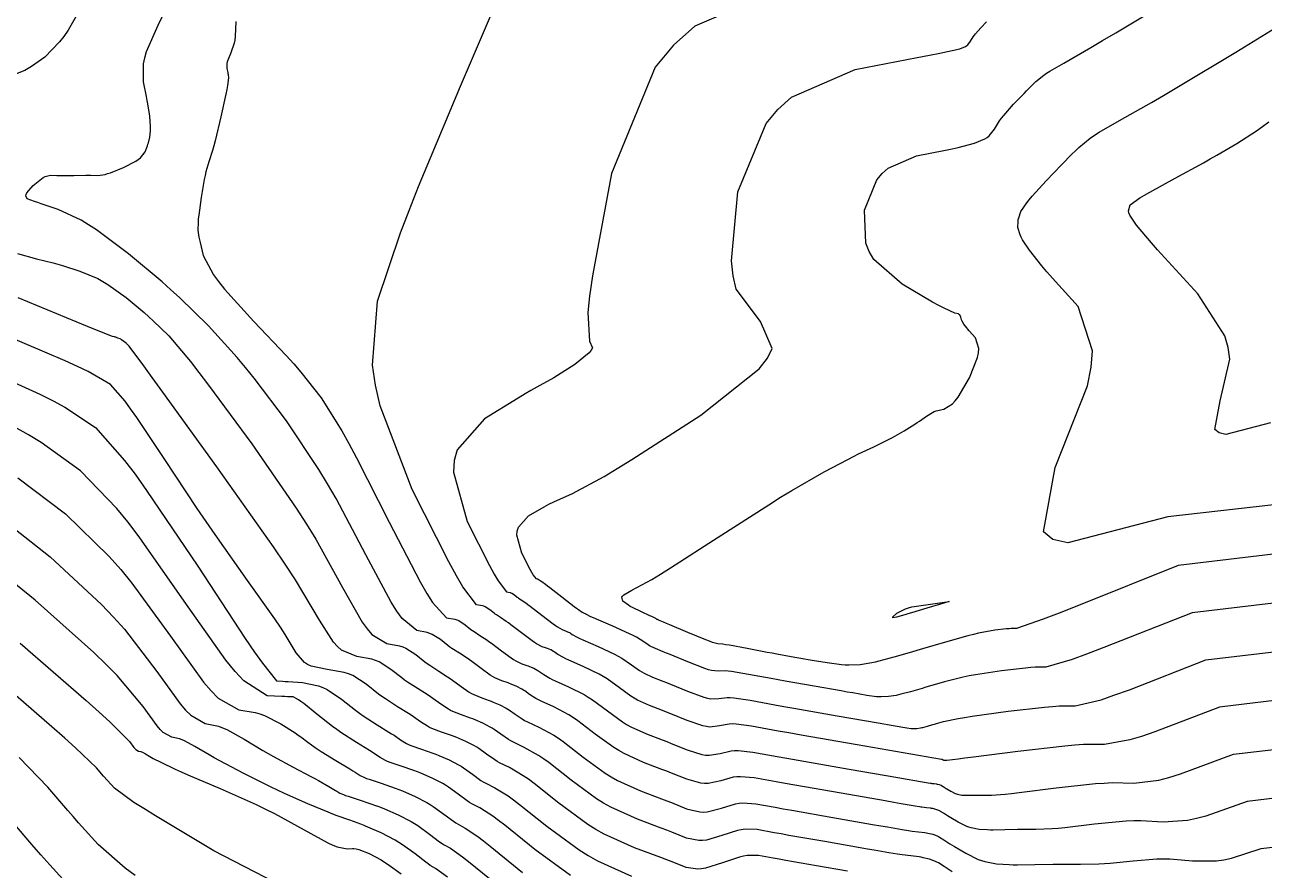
# Model space of a CAD drawing. Header units: metres. Extents: x 837475 to 838479, y 1189012 to 1191015.
# Drawn here: x 837555.2 to 837615.7, y 1190634.5 to 1190675.8 of the extents above; entities that cross this region are included whole.
import ezdxf

# ---------------------------------------------------------------- set-up
doc = ezdxf.new("R2010")
doc.units = ezdxf.units.M
doc.header["$LTSCALE"] = 0.3
doc.layers.add('COTAS 10', color=1, linetype='Continuous')
doc.layers.add('COTAS INT', color=252, linetype='Continuous')

msp = doc.modelspace()

# ---------------------------------------------------------------- linework, layer by layer
at = {"layer": 'COTAS 10'}
for points in [[(837616.876, 1190652.406), (837611, 1190651.737), (837606.11, 1190650.477), (837605.377, 1190650.631), (837604.914, 1190651.002), (837605.487, 1190654.157), (837607.076, 1190658.146), (837607.254, 1190659.044), (837607.319, 1190659.851), (837606.607, 1190662.017), (837605.36, 1190663.399), (837605.087, 1190663.711), (837604.845, 1190663.993), (837604.234, 1190664.758), (837603.901, 1190665.272), (837603.835, 1190665.397), (837603.78, 1190665.513), (837603.676, 1190665.866), (837603.68, 1190666.17), (837603.693, 1190666.255), (837603.712, 1190666.34), (837603.823, 1190666.649), (837604.102, 1190667.069), (837604.226, 1190667.223), (837604.37, 1190667.394), (837605.059, 1190668.151), (837605.802, 1190668.928), (837605.98, 1190669.112), (837606.146, 1190669.282), (837606.644, 1190669.784), (837607.203, 1190670.237), (837607.408, 1190670.376), (837607.634, 1190670.521), (837608.632, 1190671.093), (837610.196, 1190671.977), (837610.78, 1190672.319), (837611.429, 1190672.703), (837614.317, 1190674.439), (837617.066, 1190676.121)], [(837565.493, 1190675.925), (837565.461, 1190675.197), (837565.437, 1190675.024), (837565.408, 1190674.865), (837565.247, 1190674.395), (837565.094, 1190674.045), (837565.069, 1190673.96), (837565.052, 1190673.881), (837565.051, 1190673.641), (837565.094, 1190673.446), (837565.103, 1190673.396), (837565.112, 1190673.348), (837565.136, 1190673.187), (837565.089, 1190672.802), (837565.053, 1190672.612), (837565.007, 1190672.386), (837564.757, 1190671.268), (837564.476, 1190670.109), (837564.41, 1190669.856), (837564.349, 1190669.633), (837564.172, 1190669.076), (837564.026, 1190668.586), (837563.985, 1190668.406), (837563.944, 1190668.207), (837563.795, 1190667.328), (837563.678, 1190666.473), (837563.657, 1190666.289), (837563.642, 1190666.129), (837563.629, 1190665.739), (837563.682, 1190665.403), (837563.708, 1190665.276), (837563.74, 1190665.134), (837563.895, 1190664.499), (837564.39, 1190663.561), (837564.635, 1190663.228), (837564.927, 1190662.864), (837566.374, 1190661.282), (837567.943, 1190659.622), (837568.313, 1190659.208), (837568.654, 1190658.814), (837569.654, 1190657.555), (837570.659, 1190655.936), (837571.004, 1190655.315), (837571.378, 1190654.619), (837572.969, 1190651.483), (837574.483, 1190648.562), (837574.808, 1190648.002), (837575.093, 1190647.55), (837575.781, 1190646.816), (837576.177, 1190646.745), (837576.277, 1190646.711), (837576.373, 1190646.671), (837576.685, 1190646.472), (837576.969, 1190646.246), (837577.047, 1190646.189), (837577.125, 1190646.134), (837577.407, 1190645.952), (837577.738, 1190645.735), (837577.847, 1190645.657), (837577.965, 1190645.572), (837578.454, 1190645.202), (837578.936, 1190644.85), (837579.049, 1190644.776), (837579.153, 1190644.713), (837579.457, 1190644.567), (837579.695, 1190644.485), (837579.758, 1190644.461), (837579.82, 1190644.437), (837580.033, 1190644.346), (837580.232, 1190644.242), (837580.285, 1190644.21), (837580.337, 1190644.177), (837580.519, 1190644.046), (837580.812, 1190643.868), (837580.934, 1190643.805), (837581.074, 1190643.737), (837581.73, 1190643.443), (837582.491, 1190643.061), (837582.698, 1190642.937), (837582.903, 1190642.805), (837583.631, 1190642.263), (837584.359, 1190641.73), (837584.564, 1190641.604), (837584.772, 1190641.487), (837585.534, 1190641.141), (837586.309, 1190640.847), (837586.524, 1190640.763), (837586.739, 1190640.677), (837587.518, 1190640.357), (837588.24, 1190640.132), (837588.42, 1190640.106), (837588.591, 1190640.096), (837589.134, 1190640.191), (837589.674, 1190640.321), (837589.843, 1190640.334), (837590.021, 1190640.336), (837590.732, 1190640.256), (837591.919, 1190640.039), (837592.397, 1190639.955), (837592.939, 1190639.859), (837595.435, 1190639.423), (837597.802, 1190639.013), (837598.263, 1190638.933), (837598.64, 1190638.867), (837599.299, 1190638.752), (837599.409, 1190638.734), (837599.44, 1190638.729), (837599.471, 1190638.725), (837599.584, 1190638.712), (837599.691, 1190638.698), (837599.719, 1190638.694), (837599.744, 1190638.689), (837599.828, 1190638.669), (837599.904, 1190638.641), (837599.925, 1190638.631), (837599.946, 1190638.62), (837600.021, 1190638.573), (837600.123, 1190638.505), (837600.162, 1190638.482), (837600.205, 1190638.456), (837600.397, 1190638.343), (837600.613, 1190638.237), (837600.671, 1190638.215), (837600.728, 1190638.197), (837600.927, 1190638.157), (837601.146, 1190638.145), (837601.216, 1190638.143), (837601.29, 1190638.143), (837601.59, 1190638.148), (837601.909, 1190638.155), (837601.995, 1190638.155), (837602.081, 1190638.156), (837602.381, 1190638.153), (837603.045, 1190638.203), (837603.36, 1190638.237), (837603.732, 1190638.28), (837605.546, 1190638.507), (837607.456, 1190638.713), (837607.887, 1190638.743), (837608.276, 1190638.761), (837609.33, 1190638.728), (837610.55, 1190638.879), (837611.044, 1190639.013), (837611.605, 1190639.187), (837614.196, 1190640.149), (837616.872, 1190640.468)], [(837553.072, 1190659.017), (837555.926, 1190657.738), (837556.563, 1190657.414), (837557.133, 1190657.104), (837558.636, 1190656.097), (837560.051, 1190654.499), (837560.566, 1190653.817), (837561.134, 1190653.032), (837563.629, 1190649.33), (837565.947, 1190645.807), (837566.405, 1190645.134), (837566.782, 1190644.592), (837567.476, 1190643.729), (837567.773, 1190643.712), (837567.9, 1190643.703), (837568.047, 1190643.694), (837568.736, 1190643.646), (837569.525, 1190643.487), (837569.735, 1190643.407), (837569.94, 1190643.312), (837570.65, 1190642.839), (837571.331, 1190642.298), (837571.519, 1190642.16), (837571.706, 1190642.027), (837572.381, 1190641.59), (837572.965, 1190641.232), (837573.096, 1190641.149), (837573.213, 1190641.073), (837573.525, 1190640.854), (837573.817, 1190640.679), (837573.923, 1190640.629), (837574.039, 1190640.579), (837574.547, 1190640.397), (837575.105, 1190640.205), (837575.252, 1190640.149), (837575.397, 1190640.092), (837575.896, 1190639.878), (837576.363, 1190639.635), (837576.488, 1190639.56), (837576.61, 1190639.482), (837577.037, 1190639.174), (837577.455, 1190638.873), (837577.572, 1190638.799), (837577.691, 1190638.729), (837578.126, 1190638.513), (837578.784, 1190638.109), (837579.043, 1190637.921), (837579.336, 1190637.7), (837580.673, 1190636.629), (837582.252, 1190635.473), (837582.698, 1190635.199), (837583.148, 1190634.945), (837584.802, 1190634.195)], [(837599.891, 1190647.478), (837599.225, 1190647.278), (837598.475, 1190647.053), (837598.306, 1190647.003), (837598.154, 1190646.957), (837597.747, 1190646.837), (837597.568, 1190646.815), (837597.56, 1190646.832), (837597.571, 1190646.858), (837597.763, 1190647.036), (837598.178, 1190647.251), (837598.33, 1190647.301), (837598.499, 1190647.347), (837600.323, 1190647.608), (837599.891, 1190647.478)], [(837554.96, 1190645.576), (837558.18, 1190642.769), (837558.815, 1190642.202), (837559.338, 1190641.727), (837560.3, 1190640.77), (837560.509, 1190640.479), (837560.558, 1190640.423), (837560.603, 1190640.377), (837560.734, 1190640.303), (837560.852, 1190640.278), (837560.889, 1190640.265), (837560.927, 1190640.248), (837561.082, 1190640.163), (837561.297, 1190640.036), (837561.374, 1190639.994), (837561.459, 1190639.948), (837561.827, 1190639.754), (837562.524, 1190639.427), (837562.817, 1190639.297), (837563.152, 1190639.149), (837564.722, 1190638.476), (837566.478, 1190637.688), (837566.931, 1190637.468), (837567.369, 1190637.249), (837568.832, 1190636.451), (837569.986, 1190635.822), (837570.229, 1190635.709), (837570.44, 1190635.623), (837570.925, 1190635.531), (837571.188, 1190635.543), (837571.255, 1190635.545), (837571.366, 1190635.525), (837571.487, 1190635.495), (837571.998, 1190635.3), (837572.583, 1190634.987), (837572.75, 1190634.883), (837572.92, 1190634.771), (837573.554, 1190634.303)]]:
    msp.add_lwpolyline(points, dxfattribs=at)
at = {"layer": 'COTAS INT'}
for points in [[(837592.748, 1190677.797), (837587.895, 1190675.706), (837586.861, 1190674.776), (837585.962, 1190673.693), (837583.83, 1190668.515), (837582.902, 1190663.503), (837582.76, 1190662.525), (837582.668, 1190661.726), (837582.755, 1190660.317), (837582.896, 1190659.992), (837582.839, 1190659.875), (837582.739, 1190659.746), (837582.032, 1190659.182), (837581.197, 1190658.647), (837581.017, 1190658.536), (837580.86, 1190658.441), (837580.477, 1190658.235), (837579.896, 1190657.912), (837579.615, 1190657.744), (837579.28, 1190657.542), (837577.635, 1190656.527), (837576.295, 1190655.007), (837576.153, 1190654.486), (837576.11, 1190653.921), (837576.78, 1190651.521), (837577.877, 1190649.36), (837578.102, 1190648.946), (837578.293, 1190648.613), (837578.701, 1190648.077), (837578.875, 1190648.046), (837578.919, 1190648.031), (837578.961, 1190648.013), (837579.099, 1190647.925), (837579.224, 1190647.826), (837579.259, 1190647.801), (837579.293, 1190647.776), (837579.417, 1190647.696), (837579.647, 1190647.535), (837579.748, 1190647.46), (837579.865, 1190647.372), (837580.425, 1190646.942), (837580.983, 1190646.519), (837581.099, 1190646.435), (837581.199, 1190646.366), (837581.421, 1190646.235), (837581.531, 1190646.197), (837581.589, 1190646.175), (837581.687, 1190646.133), (837581.779, 1190646.085), (837581.804, 1190646.07), (837581.828, 1190646.055), (837581.912, 1190645.994), (837582.155, 1190645.866), (837582.279, 1190645.808), (837582.428, 1190645.74), (837583.172, 1190645.415), (837583.974, 1190645.041), (837584.16, 1190644.943), (837584.33, 1190644.846), (837584.814, 1190644.516), (837585.201, 1190644.233), (837585.311, 1190644.166), (837585.421, 1190644.104), (837585.827, 1190643.92), (837586.34, 1190643.721), (837586.518, 1190643.649), (837586.712, 1190643.57), (837587.54, 1190643.225), (837588.342, 1190642.931), (837588.518, 1190642.885), (837588.674, 1190642.854), (837589.075, 1190642.866), (837589.473, 1190642.92), (837589.627, 1190642.916), (837589.802, 1190642.902), (837590.593, 1190642.783), (837591.805, 1190642.559), (837592.245, 1190642.481), (837592.729, 1190642.394), (837594.854, 1190642.023), (837596.845, 1190641.677), (837597.58, 1190641.55), (837598.242, 1190641.435), (837598.461, 1190641.405), (837598.517, 1190641.401), (837598.57, 1190641.399), (837598.744, 1190641.407), (837598.92, 1190641.436), (837598.974, 1190641.447), (837599.031, 1190641.46), (837599.257, 1190641.521), (837599.525, 1190641.599), (837599.608, 1190641.624), (837599.695, 1190641.649), (837600.042, 1190641.753), (837600.753, 1190641.897), (837601.069, 1190641.948), (837601.437, 1190642.003), (837603.197, 1190642.244), (837604.974, 1190642.45), (837605.354, 1190642.484), (837605.684, 1190642.507), (837606.469, 1190642.508), (837607.73, 1190642.813), (837608.361, 1190643.028), (837609.114, 1190643.3), (837612.85, 1190644.757), (837616.848, 1190645.233)], [(837616.825, 1190649.998), (837611.503, 1190649.364), (837606.623, 1190647.413), (837605.679, 1190647.043), (837604.911, 1190646.746), (837603.608, 1190646.287), (837603.351, 1190646.287), (837603.243, 1190646.279), (837603.12, 1190646.268), (837602.539, 1190646.201), (837601.754, 1190646.059), (837601.501, 1190646.001), (837601.232, 1190645.935), (837600.135, 1190645.628), (837599.02, 1190645.295), (837598.741, 1190645.211), (837598.474, 1190645.133), (837597.615, 1190644.881), (837596.89, 1190644.688), (837596.708, 1190644.646), (837596.533, 1190644.608), (837595.969, 1190644.515), (837595.41, 1190644.492), (837595.239, 1190644.499), (837595.06, 1190644.511), (837594.356, 1190644.606), (837593.631, 1190644.733), (837593.44, 1190644.766), (837593.252, 1190644.799), (837592.609, 1190644.911), (837591.903, 1190645.037), (837591.676, 1190645.079), (837591.436, 1190645.123), (837590.455, 1190645.309), (837589.583, 1190645.469), (837589.412, 1190645.498), (837589.271, 1190645.52), (837589.016, 1190645.541), (837588.758, 1190645.612), (837588.616, 1190645.664), (837588.443, 1190645.731), (837587.563, 1190646.093), (837586.684, 1190646.463), (837586.512, 1190646.535), (837586.371, 1190646.594), (837586.12, 1190646.698), (837586.071, 1190646.72), (837586.057, 1190646.728), (837586.044, 1190646.736), (837585.997, 1190646.77), (837585.861, 1190646.843), (837585.792, 1190646.876), (837585.709, 1190646.914), (837585.294, 1190647.096), (837584.848, 1190647.307), (837584.745, 1190647.364), (837584.652, 1190647.42), (837584.391, 1190647.617), (837584.334, 1190647.816), (837584.369, 1190647.873), (837584.427, 1190647.932), (837584.821, 1190648.153), (837585.795, 1190648.689), (837586.218, 1190648.947), (837586.708, 1190649.252), (837589.033, 1190650.748), (837591.505, 1190652.334), (837592.089, 1190652.697), (837592.628, 1190653.026), (837594.208, 1190653.937), (837595.366, 1190654.548), (837595.639, 1190654.688), (837595.891, 1190654.815), (837596.63, 1190655.167), (837597.227, 1190655.45), (837597.39, 1190655.534), (837597.551, 1190655.619), (837598.126, 1190655.947), (837598.636, 1190656.263), (837598.757, 1190656.342), (837598.869, 1190656.418), (837599.202, 1190656.658), (837599.5, 1190656.84), (837599.59, 1190656.879), (837599.684, 1190656.912), (837600.052, 1190656.993), (837600.481, 1190657.257), (837600.614, 1190657.406), (837600.752, 1190657.589), (837601.301, 1190658.527), (837601.705, 1190659.53), (837601.751, 1190659.754), (837601.77, 1190659.955), (837601.602, 1190660.489), (837601.299, 1190660.824), (837601.233, 1190660.9), (837601.175, 1190660.968), (837601.026, 1190661.153), (837600.945, 1190661.29), (837600.928, 1190661.327), (837600.914, 1190661.364), (837600.884, 1190661.496), (837600.83, 1190661.607), (837600.802, 1190661.63), (837600.767, 1190661.65), (837600.59, 1190661.694), (837600.064, 1190661.925), (837599.809, 1190662.062), (837599.506, 1190662.23), (837598.019, 1190663.103), (837596.644, 1190664.315), (837596.412, 1190664.697), (837596.245, 1190665.1), (837596.181, 1190666.723), (837596.787, 1190668.195), (837597.043, 1190668.503), (837597.337, 1190668.768), (837598.717, 1190669.363), (837600.144, 1190669.648), (837600.467, 1190669.718), (837600.759, 1190669.783), (837601.555, 1190669.986), (837602.065, 1190670.198), (837602.177, 1190670.269), (837602.276, 1190670.346), (837602.529, 1190670.671), (837602.775, 1190671.078), (837602.87, 1190671.206), (837602.978, 1190671.342), (837603.463, 1190671.889), (837603.972, 1190672.421), (837604.094, 1190672.546), (837604.207, 1190672.663), (837604.548, 1190673.007), (837604.931, 1190673.317), (837605.071, 1190673.412), (837605.226, 1190673.511), (837605.909, 1190673.902), (837607.238, 1190674.665), (837607.801, 1190674.998), (837608.448, 1190675.384), (837611.489, 1190677.218)], [(837558.081, 1190676.879), (837557.297, 1190675.512), (837557.089, 1190675.205), (837556.883, 1190674.929), (837556.17, 1190674.19), (837555.517, 1190673.731), (837555.349, 1190673.631), (837555.187, 1190673.544), (837554.651, 1190673.329)], [(837616.884, 1190638.085), (837614.87, 1190637.845), (837612.851, 1190637.131), (837612.385, 1190637.006), (837611.96, 1190636.913), (837610.76, 1190636.839), (837609.679, 1190636.902), (837609.328, 1190636.896), (837608.955, 1190636.879), (837607.42, 1190636.729), (837605.958, 1190636.556), (837605.631, 1190636.524), (837605.337, 1190636.499), (837604.555, 1190636.466), (837603.981, 1190636.471), (837603.818, 1190636.471), (837603.652, 1190636.469), (837603.041, 1190636.456), (837602.468, 1190636.447), (837602.327, 1190636.448), (837602.193, 1190636.451), (837601.773, 1190636.474), (837601.393, 1190636.55), (837601.284, 1190636.585), (837601.173, 1190636.627), (837600.76, 1190636.829), (837600.392, 1190637.045), (837600.31, 1190637.095), (837600.236, 1190637.141), (837600.039, 1190637.27), (837599.897, 1190637.359), (837599.857, 1190637.38), (837599.817, 1190637.399), (837599.672, 1190637.453), (837599.511, 1190637.492), (837599.461, 1190637.501), (837599.41, 1190637.51), (837599.205, 1190637.536), (837598.988, 1190637.561), (837598.928, 1190637.569), (837598.869, 1190637.578), (837598.659, 1190637.612), (837597.977, 1190637.732), (837597.62, 1190637.794), (837597.191, 1190637.869), (837595.037, 1190638.243), (837592.789, 1190638.635), (837592.301, 1190638.721), (837591.87, 1190638.798), (837590.801, 1190638.993), (837590.13, 1190639.052), (837589.951, 1190639.042), (837589.775, 1190639.022), (837589.163, 1190638.853), (837588.549, 1190638.717), (837588.371, 1190638.716), (837588.189, 1190638.732), (837587.506, 1190638.923), (837586.753, 1190639.231), (837586.527, 1190639.32), (837586.293, 1190639.411), (837585.388, 1190639.752), (837584.447, 1190640.179), (837584.191, 1190640.323), (837583.938, 1190640.479), (837583.039, 1190641.136), (837582.19, 1190641.784), (837581.967, 1190641.933), (837581.75, 1190642.07), (837581.009, 1190642.457), (837580.398, 1190642.736), (837580.262, 1190642.804), (837580.14, 1190642.869), (837579.823, 1190643.071), (837579.592, 1190643.238), (837579.526, 1190643.28), (837579.458, 1190643.321), (837579.205, 1190643.452), (837578.935, 1190643.568), (837578.857, 1190643.599), (837578.777, 1190643.629), (837578.475, 1190643.733), (837578.13, 1190643.886), (837578.024, 1190643.947), (837577.912, 1190644.016), (837577.468, 1190644.333), (837577.014, 1190644.672), (837576.897, 1190644.755), (837576.783, 1190644.834), (837576.401, 1190645.079), (837576.041, 1190645.312), (837575.941, 1190645.383), (837575.841, 1190645.457), (837575.478, 1190645.745), (837575.079, 1190645.999), (837574.956, 1190646.051), (837574.828, 1190646.095), (837574.321, 1190646.186), (837573.611, 1190646.777), (837573.355, 1190647.136), (837573.072, 1190647.58), (837571.836, 1190649.888), (837570.387, 1190652.633), (837569.97, 1190653.351), (837569.546, 1190654.051), (837567.958, 1190656.43), (837566.381, 1190658.518), (837565.964, 1190659.035), (837565.555, 1190659.525), (837564.15, 1190661.076), (837562.73, 1190662.452), (837562.313, 1190662.833), (837561.884, 1190663.213), (837560.248, 1190664.587), (837558.684, 1190665.754), (837558.301, 1190666.005), (837557.94, 1190666.224), (837556.818, 1190666.753), (837555.99, 1190667.03), (837555.814, 1190667.089), (837555.662, 1190667.142), (837555.307, 1190667.27), (837555.227, 1190667.418), (837555.25, 1190667.483), (837555.291, 1190667.558), (837555.599, 1190667.914), (837555.992, 1190668.25), (837556.086, 1190668.312), (837556.174, 1190668.361), (837556.442, 1190668.425), (837556.754, 1190668.41), (837556.871, 1190668.408), (837557, 1190668.407), (837557.575, 1190668.412), (837558.157, 1190668.419), (837558.412, 1190668.419), (837558.751, 1190668.412), (837559.101, 1190668.464), (837559.23, 1190668.501), (837559.373, 1190668.548), (837560.001, 1190668.798), (837560.602, 1190669.107), (837560.726, 1190669.191), (837560.833, 1190669.275), (837561.066, 1190669.571), (837561.171, 1190669.857), (837561.197, 1190669.934), (837561.22, 1190670.01), (837561.292, 1190670.278), (837561.328, 1190670.596), (837561.329, 1190670.704), (837561.327, 1190670.821), (837561.286, 1190671.314), (837561.198, 1190671.903), (837561.166, 1190672.08), (837561.131, 1190672.264), (837560.975, 1190672.976), (837560.977, 1190673.857), (837561.041, 1190674.148), (837561.132, 1190674.458), (837561.693, 1190675.743), (837562.287, 1190676.958)], [(837616.86, 1190642.85), (837613.523, 1190642.453), (837610.36, 1190641.244), (837609.702, 1190641.021), (837609.14, 1190640.846), (837607.899, 1190640.618), (837606.873, 1190640.62), (837606.445, 1190640.591), (837605.956, 1190640.548), (837603.672, 1190640.285), (837601.505, 1190640.004), (837601.089, 1190639.951), (837600.753, 1190639.908), (837600.207, 1190639.84), (837600.166, 1190639.84), (837600.138, 1190639.839), (837600.099, 1190639.839), (837600.08, 1190639.84), (837600.063, 1190639.844), (837600.058, 1190639.845), (837600.053, 1190639.847), (837600.034, 1190639.856), (837600.018, 1190639.866), (837600.014, 1190639.868), (837600.002, 1190639.876), (837599.995, 1190639.88), (837599.994, 1190639.881), (837599.992, 1190639.882), (837599.985, 1190639.885), (837599.978, 1190639.886), (837599.976, 1190639.887), (837599.973, 1190639.887), (837599.964, 1190639.888), (837599.954, 1190639.889), (837599.951, 1190639.89), (837599.949, 1190639.89), (837599.939, 1190639.892), (837595.832, 1190640.604), (837593.089, 1190641.083), (837592.493, 1190641.188), (837591.967, 1190641.281), (837590.662, 1190641.52), (837589.911, 1190641.619), (837589.735, 1190641.625), (837589.573, 1190641.621), (837589.104, 1190641.528), (837588.632, 1190641.475), (837588.469, 1190641.495), (837588.291, 1190641.532), (837587.529, 1190641.791), (837586.725, 1190642.124), (837586.521, 1190642.206), (837586.324, 1190642.284), (837585.68, 1190642.53), (837585.096, 1190642.795), (837584.938, 1190642.885), (837584.78, 1190642.982), (837584.223, 1190643.39), (837583.617, 1190643.825), (837583.429, 1190643.94), (837583.233, 1190644.051), (837582.451, 1190644.429), (837581.751, 1190644.739), (837581.607, 1190644.807), (837581.483, 1190644.867), (837581.216, 1190645.02), (837581.083, 1190645.116), (837581.044, 1190645.14), (837581.006, 1190645.164), (837580.86, 1190645.239), (837580.704, 1190645.306), (837580.659, 1190645.324), (837580.613, 1190645.341), (837580.439, 1190645.401), (837580.176, 1190645.539), (837580.074, 1190645.606), (837579.959, 1190645.685), (837579.439, 1190646.072), (837578.915, 1190646.472), (837578.798, 1190646.559), (837578.692, 1190646.635), (837578.412, 1190646.824), (837578.209, 1190646.955), (837578.153, 1190646.995), (837578.096, 1190647.036), (837577.892, 1190647.199), (837577.667, 1190647.342), (837577.598, 1190647.371), (837577.526, 1190647.396), (837577.241, 1190647.447), (837576.574, 1190648.323), (837576.262, 1190648.868), (837575.893, 1190649.544), (837574.101, 1190653.077), (837572.53, 1190657.158), (837572.301, 1190658.179), (837572.162, 1190659.154), (837572.404, 1190662.281), (837573.527, 1190665.604), (837573.943, 1190666.703), (837574.405, 1190667.879), (837576.451, 1190672.768), (837578.31, 1190677.111)], [(837616.837, 1190647.615), (837612.177, 1190647.06), (837607.868, 1190645.357), (837607.02, 1190645.035), (837606.321, 1190644.779), (837605.038, 1190644.397), (837604.518, 1190644.397), (837604.299, 1190644.382), (837604.047, 1190644.359), (837602.868, 1190644.223), (837601.595, 1190644.031), (837601.285, 1190643.974), (837600.993, 1190643.916), (837600.089, 1190643.691), (837599.358, 1190643.472), (837599.174, 1190643.418), (837598.999, 1190643.366), (837598.436, 1190643.201), (837597.961, 1190643.074), (837597.841, 1190643.046), (837597.727, 1190643.022), (837597.357, 1190642.961), (837596.99, 1190642.946), (837596.878, 1190642.95), (837596.761, 1190642.958), (837596.299, 1190643.02), (837595.606, 1190643.141), (837595.343, 1190643.187), (837595.049, 1190643.238), (837593.732, 1190643.467), (837592.316, 1190643.716), (837591.96, 1190643.78), (837591.621, 1190643.841), (837590.524, 1190644.046), (837589.692, 1190644.186), (837589.52, 1190644.207), (837589.372, 1190644.22), (837589.045, 1190644.203), (837588.716, 1190644.233), (837588.567, 1190644.275), (837588.393, 1190644.331), (837587.552, 1190644.659), (837586.698, 1190645.016), (837586.515, 1190645.092), (837586.356, 1190645.157), (837585.973, 1190645.309), (837585.746, 1190645.412), (837585.684, 1190645.447), (837585.623, 1190645.484), (837585.406, 1190645.643), (837585.044, 1190645.867), (837584.891, 1190645.946), (837584.715, 1190646.032), (837583.892, 1190646.401), (837583.105, 1190646.742), (837582.951, 1190646.809), (837582.826, 1190646.865), (837582.609, 1190646.969), (837582.573, 1190646.994), (837582.563, 1190647), (837582.553, 1190647.007), (837582.514, 1190647.027), (837582.473, 1190647.044), (837582.449, 1190647.054), (837582.403, 1190647.069), (837582.222, 1190647.193), (837582.125, 1190647.265), (837582.007, 1190647.353), (837581.411, 1190647.811), (837580.816, 1190648.272), (837580.698, 1190648.362), (837580.601, 1190648.436), (837580.422, 1190648.568), (837580.377, 1190648.598), (837580.364, 1190648.607), (837580.352, 1190648.616), (837580.306, 1190648.652), (837580.256, 1190648.684), (837580.24, 1190648.691), (837580.224, 1190648.696), (837580.161, 1190648.707), (837580.012, 1190648.903), (837579.942, 1190649.025), (837579.86, 1190649.176), (837579.459, 1190649.965), (837579.215, 1190650.841), (837579.23, 1190651.047), (837579.282, 1190651.238), (837579.772, 1190651.793), (837580.543, 1190652.235), (837580.772, 1190652.354), (837581.009, 1190652.472), (837581.922, 1190652.886), (837583.466, 1190653.718), (837584.1, 1190654.099), (837584.825, 1190654.545), (837588.189, 1190656.702), (837591.04, 1190658.975), (837591.44, 1190659.495), (837591.672, 1190659.968), (837591.105, 1190661.279), (837589.922, 1190662.86), (837589.766, 1190663.503), (837589.683, 1190664.235), (837590.006, 1190667.619), (837591.374, 1190670.944), (837591.952, 1190671.64), (837592.616, 1190672.237), (837595.733, 1190673.58), (837598.754, 1190674.165), (837599.358, 1190674.285), (837599.861, 1190674.386), (837600.838, 1190674.601), (837601.113, 1190674.715), (837601.174, 1190674.753), (837601.227, 1190674.795), (837601.363, 1190674.97), (837601.496, 1190675.189), (837601.548, 1190675.259), (837601.605, 1190675.332), (837601.867, 1190675.627), (837602.142, 1190675.913)], [(837616, 1190656.327), (837613.827, 1190655.768), (837613.501, 1190655.836), (837613.295, 1190656.001), (837613.55, 1190657.403), (837614.012, 1190659.442), (837613.937, 1190660.008), (837613.774, 1190660.576), (837612.454, 1190662.63), (837610.842, 1190664.397), (837610.495, 1190664.782), (837610.192, 1190665.123), (837609.455, 1190665.977), (837609.132, 1190666.472), (837609.09, 1190666.585), (837609.068, 1190666.689), (837609.158, 1190666.976), (837609.631, 1190667.311), (837609.85, 1190667.444), (837610.107, 1190667.594), (837611.355, 1190668.283), (837612.727, 1190669.03), (837613.063, 1190669.218), (837613.38, 1190669.397), (837614.364, 1190669.973), (837615.317, 1190670.595), (837615.614, 1190670.803), (837615.926, 1190671.027)], [(837554.821, 1190664.606), (837555.748, 1190664.343), (837556.569, 1190664.139), (837556.799, 1190664.075), (837557.03, 1190664.009), (837557.877, 1190663.745), (837558.743, 1190663.374), (837558.987, 1190663.24), (837559.232, 1190663.093), (837560.132, 1190662.448), (837561.006, 1190661.715), (837561.234, 1190661.512), (837561.457, 1190661.309), (837562.215, 1190660.574), (837563.274, 1190659.319), (837563.687, 1190658.787), (837564.152, 1190658.176), (837566.262, 1190655.305), (837568.433, 1190652.166), (837568.936, 1190651.387), (837569.396, 1190650.646), (837570.704, 1190648.294), (837571.662, 1190646.597), (837571.901, 1190646.27), (837572.13, 1190646.003), (837572.862, 1190645.555), (837573.479, 1190645.445), (837573.635, 1190645.391), (837573.784, 1190645.328), (837574.271, 1190645.019), (837574.714, 1190644.667), (837574.836, 1190644.577), (837574.958, 1190644.491), (837575.396, 1190644.207), (837575.829, 1190643.934), (837575.947, 1190643.854), (837576.064, 1190643.772), (837576.482, 1190643.463), (837576.888, 1190643.182), (837576.999, 1190643.117), (837577.108, 1190643.059), (837577.493, 1190642.899), (837577.859, 1190642.773), (837577.956, 1190642.736), (837578.051, 1190642.699), (837578.378, 1190642.558), (837578.684, 1190642.399), (837578.766, 1190642.35), (837578.847, 1190642.299), (837579.126, 1190642.097), (837579.469, 1190641.87), (837579.589, 1190641.803), (837579.721, 1190641.734), (837580.288, 1190641.471), (837581.008, 1190641.08), (837581.236, 1190640.93), (837581.477, 1190640.763), (837582.448, 1190640.009), (837583.516, 1190639.227), (837583.818, 1190639.042), (837584.122, 1190638.87), (837585.241, 1190638.363), (837586.278, 1190637.974), (837586.53, 1190637.877), (837586.766, 1190637.785), (837587.495, 1190637.489), (837588.138, 1190637.332), (837588.321, 1190637.326), (837588.507, 1190637.337), (837589.193, 1190637.515), (837589.876, 1190637.722), (837590.059, 1190637.751), (837590.24, 1190637.769), (837590.87, 1190637.73), (837591.822, 1190637.556), (837592.205, 1190637.488), (837592.639, 1190637.411), (837594.64, 1190637.062), (837596.58, 1190636.725), (837596.977, 1190636.656), (837597.313, 1190636.598), (837598.018, 1190636.473), (837598.329, 1190636.421), (837598.417, 1190636.409), (837598.504, 1190636.397), (837598.825, 1190636.36), (837599.128, 1190636.321), (837599.204, 1190636.308), (837599.278, 1190636.295), (837599.515, 1190636.238), (837599.73, 1190636.158), (837599.789, 1190636.129), (837599.848, 1190636.099), (837600.058, 1190635.966), (837600.349, 1190635.776), (837600.458, 1190635.708), (837600.58, 1190635.635), (837601.123, 1190635.316), (837601.733, 1190635.016), (837601.896, 1190634.955), (837602.058, 1190634.903), (837602.62, 1190634.792), (837603.24, 1190634.757), (837603.437, 1190634.753), (837603.646, 1190634.751), (837604.493, 1190634.764), (837605.396, 1190634.784), (837605.64, 1190634.786), (837605.881, 1190634.787), (837606.73, 1190634.779), (837607.629, 1190634.794), (837607.902, 1190634.811), (837608.185, 1190634.832), (837609.294, 1190634.951), (837610.454, 1190635.044), (837610.77, 1190635.048), (837611.082, 1190635.043), (837612.191, 1190634.949), (837613.369, 1190634.946), (837613.726, 1190634.999), (837614.096, 1190635.074), (837615.543, 1190635.541), (837616.896, 1190635.702)], [(837600.461, 1190634.411), (837600.077, 1190634.663), (837599.799, 1190634.838), (837599.721, 1190634.879), (837599.643, 1190634.916), (837599.358, 1190635.022), (837599.044, 1190635.097), (837598.947, 1190635.116), (837598.846, 1190635.132), (837598.446, 1190635.183), (837598.021, 1190635.232), (837597.905, 1190635.248), (837597.79, 1190635.265), (837597.378, 1190635.333), (837596.65, 1190635.463), (837596.334, 1190635.518), (837595.97, 1190635.582), (837594.242, 1190635.882), (837592.49, 1190636.188), (837592.109, 1190636.255), (837591.773, 1190636.315), (837590.94, 1190636.467), (837590.349, 1190636.485), (837590.167, 1190636.46), (837589.977, 1190636.423), (837589.222, 1190636.178), (837588.465, 1190635.958), (837588.272, 1190635.937), (837588.088, 1190635.932), (837587.484, 1190636.055), (837586.78, 1190636.338), (837586.532, 1190636.434), (837586.262, 1190636.537), (837585.095, 1190636.974), (837583.797, 1190637.562), (837583.445, 1190637.761), (837583.095, 1190637.976), (837581.856, 1190638.882), (837580.763, 1190639.742), (837580.505, 1190639.927), (837580.267, 1190640.09), (837579.567, 1190640.485), (837579.044, 1190640.732), (837578.917, 1190640.801), (837578.798, 1190640.871), (837578.43, 1190641.123), (837578.101, 1190641.36), (837578.007, 1190641.42), (837577.911, 1190641.478), (837577.551, 1190641.665), (837577.166, 1190641.83), (837577.055, 1190641.874), (837576.941, 1190641.917), (837576.511, 1190642.065), (837576.085, 1190642.233), (837575.973, 1190642.288), (837575.865, 1190642.347), (837575.496, 1190642.594), (837575.114, 1190642.872), (837574.996, 1190642.952), (837574.874, 1190643.033), (837574.391, 1190643.335), (837573.874, 1190643.67), (837573.73, 1190643.771), (837573.586, 1190643.877), (837573.064, 1190644.292), (837572.49, 1190644.657), (837572.314, 1190644.732), (837572.13, 1190644.794), (837571.402, 1190644.925), (837570.648, 1190645.23), (837570.448, 1190645.404), (837570.251, 1190645.615), (837569.572, 1190646.7), (837568.405, 1190648.659), (837567.902, 1190649.422), (837567.32, 1190650.281), (837564.566, 1190654.18), (837561.922, 1190657.835), (837561.41, 1190658.54), (837560.993, 1190659.112), (837560.281, 1190660.073), (837560.185, 1190660.166), (837560.156, 1190660.191), (837560.127, 1190660.217), (837560.017, 1190660.31), (837559.903, 1190660.392), (837559.872, 1190660.41), (837559.841, 1190660.427), (837559.731, 1190660.474), (837559.624, 1190660.508), (837559.595, 1190660.516), (837559.565, 1190660.524), (837559.462, 1190660.55), (837558.693, 1190660.854), (837558.245, 1190661.037), (837557.694, 1190661.263), (837554.856, 1190662.438)], [(837595.359, 1190634.438), (837593.845, 1190634.701), (837592.34, 1190634.964), (837592.013, 1190635.022), (837591.725, 1190635.073), (837591.009, 1190635.204), (837590.459, 1190635.202), (837590.275, 1190635.169), (837590.077, 1190635.123), (837589.252, 1190634.84), (837588.423, 1190634.579), (837588.223, 1190634.547), (837588.037, 1190634.532), (837587.472, 1190634.621), (837586.794, 1190634.892), (837586.535, 1190634.991), (837586.246, 1190635.101), (837584.948, 1190635.585), (837583.472, 1190636.253), (837583.071, 1190636.48), (837582.674, 1190636.724), (837581.265, 1190637.756), (837580.05, 1190638.721), (837579.774, 1190638.924), (837579.525, 1190639.099), (837578.846, 1190639.499), (837578.368, 1190639.731), (837578.245, 1190639.8), (837578.126, 1190639.872), (837577.733, 1190640.149), (837577.356, 1190640.421), (837577.247, 1190640.49), (837577.137, 1190640.556), (837576.724, 1190640.771), (837576.282, 1190640.961), (837576.154, 1190641.011), (837576.023, 1190641.061), (837575.529, 1190641.231), (837575.062, 1190641.406), (837574.948, 1190641.459), (837574.841, 1190641.513), (837574.51, 1190641.724), (837574.164, 1190641.972), (837574.046, 1190642.051), (837573.92, 1190642.133), (837573.386, 1190642.462), (837572.79, 1190642.848), (837572.624, 1190642.965), (837572.458, 1190643.087), (837571.857, 1190643.565), (837571.196, 1190643.986), (837570.993, 1190644.072), (837570.781, 1190644.144), (837569.942, 1190644.294), (837569.167, 1190644.457), (837568.994, 1190644.537), (837568.841, 1190644.633), (837568.439, 1190645.106), (837567.904, 1190645.995), (837567.665, 1190646.353), (837567.388, 1190646.76), (837566.062, 1190648.633), (837564.481, 1190650.871), (837564.043, 1190651.508), (837563.604, 1190652.153), (837562.022, 1190654.544), (837560.652, 1190656.589), (837560.348, 1190657.016), (837560.077, 1190657.382), (837559.371, 1190658.201), (837558.277, 1190658.832), (837557.76, 1190659.081), (837557.152, 1190659.36), (837554.185, 1190660.636)], [(837581.831, 1190634.221), (837580.081, 1190635.502), (837578.623, 1190636.68), (837578.312, 1190636.918), (837578.043, 1190637.119), (837577.405, 1190637.527), (837577.014, 1190637.728), (837576.9, 1190637.797), (837576.783, 1190637.873), (837576.34, 1190638.2), (837575.865, 1190638.543), (837575.728, 1190638.63), (837575.59, 1190638.713), (837575.069, 1190638.984), (837574.513, 1190639.223), (837574.351, 1190639.286), (837574.187, 1190639.348), (837573.565, 1190639.563), (837573.016, 1190639.753), (837572.898, 1190639.8), (837572.794, 1190639.844), (837572.539, 1190639.985), (837572.263, 1190640.173), (837572.146, 1190640.247), (837572.011, 1190640.332), (837571.375, 1190640.718), (837570.622, 1190641.205), (837570.413, 1190641.354), (837570.203, 1190641.508), (837569.442, 1190642.112), (837568.802, 1190642.63), (837568.668, 1190642.73), (837568.552, 1190642.81), (837568.291, 1190642.944), (837568.012, 1190642.959), (837567.885, 1190642.965), (837567.736, 1190642.972), (837567.02, 1190643.004), (837565.876, 1190643.735), (837565.458, 1190644.182), (837564.997, 1190644.735), (837562.963, 1190647.618), (837560.775, 1190650.771), (837560.216, 1190651.494), (837559.677, 1190652.153), (837557.901, 1190653.992), (837555.989, 1190655.377), (837555.366, 1190655.748), (837554.701, 1190656.115)], [(837554.846, 1190653.649), (837557.165, 1190651.888), (837559.303, 1190649.807), (837559.866, 1190649.171), (837560.416, 1190648.51), (837562.297, 1190645.906), (837563.902, 1190643.67), (837564.278, 1190643.24), (837564.625, 1190642.892), (837565.629, 1190642.321), (837566.438, 1190642.194), (837566.661, 1190642.126), (837566.884, 1190642.044), (837567.687, 1190641.631), (837568.377, 1190641.187), (837568.529, 1190641.085), (837568.664, 1190640.992), (837569.01, 1190640.734), (837569.362, 1190640.477), (837569.501, 1190640.385), (837569.657, 1190640.284), (837570.37, 1190639.846), (837571.056, 1190639.431), (837571.195, 1190639.346), (837571.313, 1190639.273), (837571.553, 1190639.115), (837571.77, 1190639.01), (837571.872, 1190638.97), (837571.993, 1190638.926), (837572.583, 1190638.728), (837573.269, 1190638.492), (837573.45, 1190638.424), (837573.628, 1190638.354), (837574.242, 1190638.09), (837574.816, 1190637.792), (837574.969, 1190637.7), (837575.12, 1190637.604), (837575.644, 1190637.226), (837576.112, 1190636.874), (837576.228, 1190636.796), (837576.337, 1190636.726), (837576.684, 1190636.541), (837577.301, 1190636.128), (837577.582, 1190635.915), (837577.91, 1190635.659), (837579.49, 1190634.375)], [(837553.702, 1190651.921), (837556.43, 1190649.784), (837558.929, 1190647.461), (837559.515, 1190646.848), (837560.056, 1190646.249), (837561.631, 1190644.194), (837562.771, 1190642.606), (837563.038, 1190642.301), (837563.284, 1190642.054), (837563.997, 1190641.648), (837564.638, 1190641.516), (837564.838, 1190641.442), (837565.048, 1190641.351), (837565.889, 1190640.887), (837566.809, 1190640.329), (837567.069, 1190640.179), (837567.331, 1190640.031), (837568.294, 1190639.513), (837569.155, 1190639.062), (837569.352, 1190638.956), (837569.532, 1190638.858), (837570.033, 1190638.573), (837570.349, 1190638.383), (837570.412, 1190638.344), (837570.465, 1190638.312), (837570.567, 1190638.245), (837570.746, 1190638.175), (837570.847, 1190638.141), (837570.97, 1190638.099), (837571.601, 1190637.894), (837572.351, 1190637.636), (837572.379, 1190637.626), (837572.549, 1190637.561), (837572.744, 1190637.485), (837573.415, 1190637.197), (837574.042, 1190636.87), (837574.21, 1190636.77), (837574.374, 1190636.665), (837574.947, 1190636.251), (837575.44, 1190635.875), (837575.555, 1190635.795), (837575.661, 1190635.724), (837575.963, 1190635.555), (837576.56, 1190635.138), (837576.851, 1190634.912), (837577.196, 1190634.638), (837578.898, 1190633.248)], [(837575.818, 1190634.148), (837575.242, 1190634.568), (837574.984, 1190634.723), (837574.883, 1190634.793), (837574.769, 1190634.876), (837574.251, 1190635.277), (837573.629, 1190635.726), (837573.45, 1190635.84), (837573.268, 1190635.949), (837572.587, 1190636.303), (837571.926, 1190636.594), (837571.815, 1190636.641), (837571.757, 1190636.664), (837571.594, 1190636.728), (837571.054, 1190636.921), (837570.436, 1190637.141), (837570.223, 1190637.224), (837569.992, 1190637.315), (837569.009, 1190637.722), (837567.86, 1190638.234), (837567.525, 1190638.392), (837567.183, 1190638.556), (837565.886, 1190639.206), (837564.7, 1190639.831), (837564.428, 1190639.979), (837564.18, 1190640.117), (837563.486, 1190640.525), (837562.988, 1190640.8), (837562.863, 1190640.853), (837562.745, 1190640.897), (837562.366, 1190640.976), (837561.944, 1190641.216), (837561.798, 1190641.362), (837561.64, 1190641.542), (837560.965, 1190642.482), (837559.697, 1190643.988), (837559.165, 1190644.525), (837558.554, 1190645.115), (837555.695, 1190647.68), (837552.559, 1190650.193)], [(837567.406, 1190633.88), (837564.409, 1190635.439), (837561.565, 1190637.137), (837560.993, 1190637.492), (837560.515, 1190637.798), (837559.565, 1190638.49), (837559.224, 1190638.866), (837559.034, 1190639.08), (837558.691, 1190639.48), (837557.663, 1190640.455), (837557.137, 1190640.926), (837556.505, 1190641.484), (837553.351, 1190644.224)], [(837560.576, 1190634.234), (837560.087, 1190634.593), (837558.774, 1190635.744), (837557.813, 1190636.803), (837557.546, 1190637.104), (837557.279, 1190637.409), (837556.312, 1190638.535), (837554.912, 1190639.993)], [(837557.984, 1190632.999), (837556.402, 1190634.741), (837555.963, 1190635.236), (837555.523, 1190635.737), (837553.933, 1190637.589)]]:
    msp.add_lwpolyline(points, dxfattribs=at)

doc.saveas('drawing.dxf')
